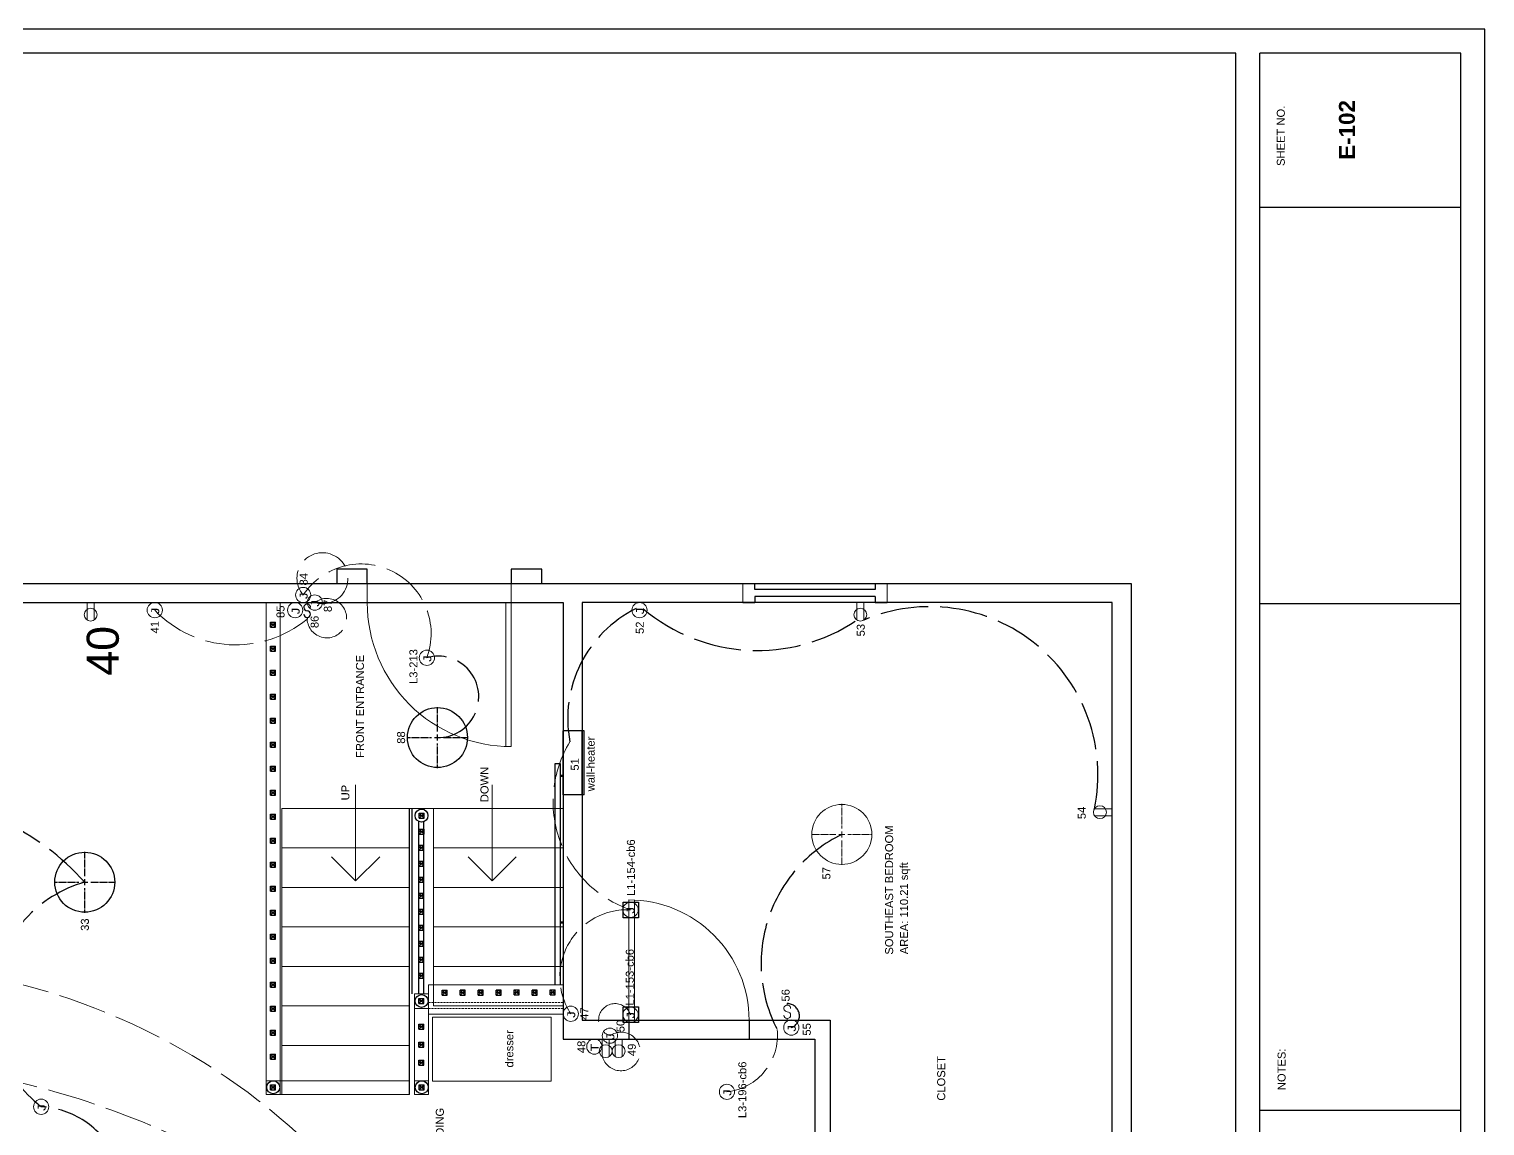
# Model space of a CAD drawing. Header units: inches. Extents: x -601 to 0, y 0 to 495.
# Drawn here: x -363.8 to 0, y 221 to 495.1 of the extents above; entities that cross this region are included whole.
import ezdxf

# ---------------------------------------------------------------- set-up
doc = ezdxf.new("R2010")
doc.units = ezdxf.units.IN
doc.header["$MEASUREMENT"] = 0
for name, pattern in [('ACAD_ISO02W100', [15, 12, -3]), ('CENTER2', [1.125, 0.75, -0.125, 0.125, -0.125]), ('DASHED', [0.75, 0.5, -0.25])]:
    doc.linetypes.add(name, pattern=pattern)
doc.layers.get('0').update_dxf_attribs({"color": 1, "lineweight": 9})
for name, color, linetype, lineweight in [('00-page-edge', 7, 'Continuous', 9), ('A201-Floorplan-2nd-floor', 7, 'Continuous', 9), ('A201-Text', 7, 'Continuous', 9), ('E201-Electrical-2nd-floor', 7, 'Continuous', 9)]:
    doc.layers.add(name, color=color, linetype=linetype, lineweight=lineweight)
doc.layers.add('Title Block', color=7, linetype='Continuous')
doc.layers.add('Title Block Text', color=7, linetype='Continuous')
doc.styles.add('Large', font='Arial Bold.ttf', dxfattribs={"height": 4})
doc.styles.add('Reg', font='Courier New.ttf', dxfattribs={"height": 1})
doc.styles.get("Standard").update_dxf_attribs({"font": 'Arial.ttf', "height": 2})

# ---------------------------------------------------------------- blocks, each defined once
blk = doc.blocks.new('L2-SE-bedroom-window')
at = {"lineweight": 30}
blk.add_line((0, -33.125), (0, -36.125), dxfattribs=at)
at = {"layer": 'A201-Floorplan-2nd-floor'}
for p, q in [((4.75, 0), (0, 0)), ((0, -36.125), (4.75, -36.125))]:
    blk.add_line(p, q, dxfattribs=at)
at = {"layer": 'A201-Floorplan-2nd-floor', "lineweight": 30}
for p, q in [((0, 0), (0, -3)), ((4.75, 0), (4.75, -3)), ((1.5, -3), (0, -3)), ((1.5, -33.125), (1.5, -3)), ((3.25, -3), (4.75, -3)), ((3.25, -33.125), (3.25, -3)), ((1.5, -33.125), (0, -33.125)), ((4.75, -33.125), (3.25, -33.125)), ((4.75, -33.125), (4.75, -36.125))]:
    blk.add_line(p, q, dxfattribs=at)
blk = doc.blocks.new('L2-SE-bedroom')
at = {"layer": 'A201-Floorplan-2nd-floor'}
for p, q in [((30, 0), (0, 0)), ((0, 0), (0, -1.38)), ((0, -1.38), (29.97, -1.38))]:
    blk.add_line(p, q, dxfattribs=at)
blk.add_arc((0, 0), 30, 270, 0, dxfattribs=at)
blk = doc.blocks.new('L2-wall-heater-51')
at = {"layer": 'E201-Electrical-2nd-floor', "lineweight": 30}
for p, q in [((0, -0.5, -12.5), (0, 4.75, -12.5)), ((0, 4.75, -12.5), (16, 4.75, -12.5)), ((16, -0.5, -12.5), (16, 4.75, -12.5)), ((0, 0, -12.5), (16, 0, -12.5)), ((0, -0.5, -12.5), (16, -0.5, -12.5))]:
    blk.add_line(p, q, dxfattribs=at)
blk = doc.blocks.new('L2-duplex-53')
at = {"layer": 'E201-Electrical-2nd-floor'}
for p, q in [((0, 1.73, -16.62), (-4.39, 1.73, -16.62)), ((0, 0, -16.62), (-4.38, 0, -16.62))]:
    blk.add_line(p, q, dxfattribs=at)
blk.add_circle((-3.03, 0.87, -16.62), 1.61, dxfattribs=at)
blk = doc.blocks.new('L2-duplex-54')
at = {"layer": 'E201-Electrical-2nd-floor'}
for p, q in [((-1.73, 0, -16.62), (-1.73, 4.38, -16.62)), ((0, 0, -16.62), (0, 4.39, -16.62))]:
    blk.add_line(p, q, dxfattribs=at)
blk.add_circle((-0.86, 3.03, -16.62), 1.61, dxfattribs=at)
blk = doc.blocks.new('L2-basic-switch-56')
at = {"layer": 'E201-Electrical-2nd-floor'}
for p, q in [((0.37, 0, -43.5), (0, 0, -43.5)), ((3.74, 0, -43.5), (4.11, 0, -43.5))]:
    blk.add_line(p, q, dxfattribs=at)
for centre, start, end in [((1.21, 0, -43.5), 90, 270), ((2.9, 0, -43.5), 270, 180), ((1.22, 0, -43.5), 270, 0)]:
    blk.add_arc(centre, 0.84, start, end, dxfattribs=at)
blk = doc.blocks.new('L2-ceiling-led-57')
blk.add_circle((0, 0, -91.5), 7.5)
at = {"layer": 'E201-Electrical-2nd-floor', "linetype": 'CENTER2'}
for p, q in [((0, 7.62, -91.5), (0, 1.5, -91.5)), ((-7.62, 0, -91.5), (-1.5, 0, -91.5)), ((1.5, 0, -91.5), (7.62, 0, -91.5)), ((0, -1.5, -91.5), (0, -7.62, -91.5))]:
    blk.add_line(p, q, dxfattribs=at)
at = {"layer": 'E201-Electrical-2nd-floor', "linetype": 'Continuous'}
for p, q in [((-0.75, 0, -91.5), (0.75, 0, -91.5)), ((0, 0.75, -91.5), (0, -0.75, -91.5))]:
    blk.add_line(p, q, dxfattribs=at)
at = {"layer": 'E201-Electrical-2nd-floor'}
blk.add_circle((0, 0, -91.5), 7.5, dxfattribs=at)
blk = doc.blocks.new('brick-facade-right-of-front-door')
at = {"lineweight": 30}
for p, q in [((3.625, 7.625), (0, 7.625)), ((0, 7.625), (0, 0)), ((3.625, 0), (3.625, 7.625)), ((0, 0), (3.625, 0))]:
    blk.add_line(p, q, dxfattribs=at)
blk = doc.blocks.new('brick-facade-left-of-front-door')
at = {"lineweight": 30}
for p, q in [((3.625, 0), (0, 0)), ((0, 0), (0, -7.625)), ((3.625, -7.625), (3.625, 0)), ((0, -7.625), (3.625, -7.625))]:
    blk.add_line(p, q, dxfattribs=at)
blk = doc.blocks.new('L2-duplex-40')
at = {"layer": 'E201-Electrical-2nd-floor'}
for p, q in [((0, 1.73, -15.88), (-4.39, 1.72, -15.88)), ((0, 0, -15.88), (-4.38, -0.01, -15.88))]:
    blk.add_line(p, q, dxfattribs=at)
blk.add_circle((-3.03, 0.87, -15.88), 1.61, dxfattribs=at)
blk = doc.blocks.new('*U133')
at = {"layer": 'E201-Electrical-2nd-floor', "color": 0, "linetype": 'CENTER2', "lineweight": -3, "transparency": 16777216}
for p, q in [((0, 1.5), (0, 7.62)), ((-7.62, 0), (-1.5, 0)), ((1.5, 0), (7.62, 0)), ((0, -7.62), (0, -1.5))]:
    blk.add_line(p, q, dxfattribs=at)
at = {"layer": 'E201-Electrical-2nd-floor', "color": 0, "linetype": 'Continuous', "lineweight": -3, "transparency": 16777216}
for p, q in [((-0.75, 0), (0.75, 0)), ((0, -0.75), (0, 0.75))]:
    blk.add_line(p, q, dxfattribs=at)
blk = doc.blocks.new('L2-ceiling-led-33')
at = {"layer": 'E201-Electrical-2nd-floor', "lineweight": -3}
blk.add_circle((0, 0, -93.62), 7.5, dxfattribs=at)
at = {"layer": 'E201-Electrical-2nd-floor', "linetype": 'CENTER2', "lineweight": -3, "rotation": 270}
blk.add_blockref('*U133', (0, 0, -93.62), dxfattribs=at)
blk = doc.blocks.new('L2-j-box')
at = {"layer": 'E201-Electrical-2nd-floor'}
blk.add_circle((0, 0), 1.9, dxfattribs=at)
at = {"layer": 'E201-Electrical-2nd-floor', "lineweight": 5, "style": 'Reg'}
blk.add_text('J', height=2, dxfattribs=at).set_placement((-1.25, -1.11))
blk = doc.blocks.new('L2-j-box-47')
at = {"layer": 'E201-Electrical-2nd-floor'}
blk.add_circle((0, -1.9, -46.62), 1.9, dxfattribs=at)
at = {"layer": 'E201-Electrical-2nd-floor', "lineweight": 5, "style": 'Reg'}
blk.add_text('J', height=2, dxfattribs=at).set_placement((-1.25, -3.01, -46.62))
blk = doc.blocks.new('L2-thermostat-48')
at = {"layer": 'E201-Electrical-2nd-floor'}
blk.add_circle((-1.9, 0, -59.62), 1.9, dxfattribs=at)
at = {"layer": 'E201-Electrical-2nd-floor', "lineweight": 5, "style": 'Reg'}
blk.add_text('T', height=2, dxfattribs=at).set_placement((-3.15, -1.11, -59.62))
blk = doc.blocks.new('L2-j-box-50')
at = {"layer": 'E201-Electrical-2nd-floor'}
blk.add_circle((-0.1, -1.9, -2), 1.9, dxfattribs=at)
at = {"layer": 'E201-Electrical-2nd-floor', "lineweight": 5, "style": 'Reg'}
blk.add_text('J', height=2, dxfattribs=at).set_placement((-1.35, -3.01, -2))
blk = doc.blocks.new('L2-two-duplex-49')
at = {"layer": 'E201-Electrical-2nd-floor'}
for p, q in [((0, 2.46, -15.62), (-4.39, 2.46, -15.62)), ((0, 0.73, -15.62), (-4.38, 0.73, -15.62)), ((0, -0.74, -15.62), (-4.39, -0.74, -15.62)), ((0, -2.47, -15.62), (-4.38, -2.47, -15.62))]:
    blk.add_line(p, q, dxfattribs=at)
for centre in [(-3.03, 1.6, -15.62), (-3.03, -1.6, -15.62)]:
    blk.add_circle(centre, 1.61, dxfattribs=at)
blk = doc.blocks.new('L2-j-box-52')
at = {"layer": 'E201-Electrical-2nd-floor'}
blk.add_circle((-1.9, 0, -27), 1.9, dxfattribs=at)
at = {"layer": 'E201-Electrical-2nd-floor', "lineweight": 5, "style": 'Reg'}
blk.add_text('J', height=2, dxfattribs=at).set_placement((-3.15, -1.11, -27))
blk = doc.blocks.new('L2-j-box-84')
at = {"layer": 'E201-Electrical-2nd-floor'}
blk.add_circle((1.9, 0, -147), 1.9, dxfattribs=at)
at = {"layer": 'E201-Electrical-2nd-floor', "lineweight": 5, "style": 'Reg'}
blk.add_text('J', height=2, dxfattribs=at).set_placement((0.65, -1.11, -147))
blk = doc.blocks.new('L2-j-box-85')
at = {"layer": 'E201-Electrical-2nd-floor'}
blk.add_circle((-1.9, 0, -70.12), 1.9, dxfattribs=at)
at = {"layer": 'E201-Electrical-2nd-floor', "lineweight": 5, "style": 'Reg'}
blk.add_text('J', height=2, dxfattribs=at).set_placement((-3.15, -1.11, -70.12))
blk = doc.blocks.new('L2-motion-switch-86')
at = {"layer": 'E201-Electrical-2nd-floor', "lineweight": -3}
for p, q in [((-3.74, 0, -64.62), (-4.11, 0, -64.62)), ((-0.37, 0, -64.62), (0, 0, -64.62))]:
    blk.add_line(p, q, dxfattribs=at)
for centre, start, end in [((-2.9, 0, -64.62), 90, 360), ((-1.22, 0, -64.62), 90, 180), ((-1.21, 0, -64.62), 270, 90)]:
    blk.add_arc(centre, 0.84, start, end, dxfattribs=at)
blk = doc.blocks.new('L2-j-box-87')
at = {"layer": 'E201-Electrical-2nd-floor'}
blk.add_circle((0, -1.9, -70.25), 1.9, dxfattribs=at)
at = {"layer": 'E201-Electrical-2nd-floor', "lineweight": 5, "style": 'Reg'}
blk.add_text('J', height=2, dxfattribs=at).set_placement((-1.25, -3.01, -70.25))
blk = doc.blocks.new('L2-front-door')
at = {"layer": 'A201-Floorplan-2nd-floor'}
for p, q in [((-36, 0), (0, 0)), ((-35.97, 1.38), (0, 1.38))]:
    blk.add_line(p, q, dxfattribs=at)
at = {"layer": 'A201-Floorplan-2nd-floor', "lineweight": 30}
blk.add_line((0, 1.38), (0, 0), dxfattribs=at)
at = {"layer": 'A201-Floorplan-2nd-floor'}
blk.add_arc((0, 0), 36, 90, 180, dxfattribs=at)
blk = doc.blocks.new('L2-banister-rail')
at = {"layer": 'A201-Floorplan-2nd-floor', "lineweight": -3}
for p, q in [((292.34, -354.55), (291.09, -355.8)), ((292.34, -355.8), (291.09, -354.55)), ((291.09, -354.55), (291.09, -355.8)), ((291.09, -354.55), (292.34, -354.55)), ((291.09, -355.8), (292.34, -355.8)), ((292.34, -354.55), (292.34, -355.8))]:
    blk.add_line(p, q, dxfattribs=at)
at = {"layer": 'A201-Floorplan-2nd-floor', "lineweight": 5}
blk.add_line((291.71, -355.8), (291.71, -354.55), dxfattribs=at)
blk = doc.blocks.new('L2-dresser-in-front-of-banister')
at = {"layer": 'A201-Floorplan-2nd-floor', "lineweight": 5}
for p, q in [((232.25, -357.98), (232.25, -387.6)), ((248.25, -357.98), (232.25, -357.98)), ((248.25, -387.6), (248.25, -357.98)), ((232.25, -387.6), (248.25, -387.6))]:
    blk.add_line(p, q, dxfattribs=at)
blk = doc.blocks.new('L2-SW-bannister-ball')
at = {"layer": 'A201-Floorplan-2nd-floor', "lineweight": -3}
blk.add_circle((231.61, -355.22), 1.62, dxfattribs=at)
at = {"color": 1, "lineweight": 5}
blk.add_blockref('L2-banister-rail', (-60.1, -0.01), dxfattribs=at)
blk = doc.blocks.new('L2-SE-bannister-ball')
at = {"layer": 'A201-Floorplan-2nd-floor', "lineweight": -3}
blk.add_circle((252.25, -355.22), 1.62, dxfattribs=at)
at = {"color": 1, "lineweight": 5}
blk.add_blockref('L2-banister-rail', (-39.46, 0), dxfattribs=at)
blk = doc.blocks.new('L1-pt-5-bannister-ball')
at = {"layer": 'A201-Floorplan-2nd-floor', "lineweight": -3}
blk.add_circle((298.59, -355.2), 1.61, dxfattribs=at)
at = {"color": 1, "lineweight": 5}
blk.add_blockref('L2-banister-rail', (6.88, -0.02), dxfattribs=at)
blk = doc.blocks.new('L2-south-stairway-5-steps')
at = {"layer": 'A201-Floorplan-2nd-floor', "lineweight": 5}
for p, q in [((-49.375, 0), (0, 0)), ((-49.375, 0), (-49.375, -32.40625)), ((-39.5, 0), (-39.5, -32.40625)), ((-29.625, 0), (-29.625, -32.40625)), ((-19.75, 0), (-19.75, -32.40625)), ((-9.875, 0), (-9.875, -32.40625)), ((0, 0), (0, -32.40625))]:
    blk.add_line(p, q, dxfattribs=at)
blk = doc.blocks.new('L2-south-stairway-handrail-to-L1')
at = {"layer": 'A201-Floorplan-2nd-floor', "lineweight": -3}
for p, q in [((-44.12, 1.25), (11.23, 1.25)), ((11.23, 0), (-44.12, 0)), ((-28.71, -0.75), (-28.71, 0)), ((-28.46, -0.75), (-28.46, 0)), ((8.09, 0), (8.09, -0.75)), ((8.34, 0), (8.34, -0.75)), ((11.23, 1.25), (11.23, 0))]:
    blk.add_line(p, q, dxfattribs=at)
blk = doc.blocks.new('L1-arrow')
at = {"lineweight": 5}
for p, q in [((188.32, -365.98), (182.32, -359.98)), ((182.32, -365.98), (164.32, -365.98)), ((182.32, -365.98), (188.32, -365.98)), ((188.32, -365.98), (182.32, -371.98))]:
    blk.add_line(p, q, dxfattribs=at)
blk = doc.blocks.new('L1-154')
at = {"layer": 'E201-Electrical-2nd-floor', "lineweight": 30}
for p, q in [((-1.98, -1.95, -95.88), (-1.98, 1.9, -95.88)), ((-1.98, 1.9, -95.88), (0, 1.9, -95.88)), ((0, 1.9, -95.88), (1.93, 1.9, -95.88)), ((1.93, 1.9, -95.88), (1.93, -1.95, -95.88)), ((1.93, -1.95, -95.88), (-1.98, -1.95, -95.88))]:
    blk.add_line(p, q, dxfattribs=at)
at = {"layer": 'E201-Electrical-2nd-floor'}
blk.add_circle((0, 0, -95.88), 1.9, dxfattribs=at)
at = {"layer": 'E201-Electrical-2nd-floor', "lineweight": 5, "style": 'Reg'}
blk.add_text('J', height=2, dxfattribs=at).set_placement((-1.16, -0.99, -95.88))
blk = doc.blocks.new('L1-153-cb6')
at = {"layer": 'E201-Electrical-2nd-floor', "lineweight": 30}
for p, q in [((-1.98, -1.95), (-1.98, 1.9)), ((-1.98, 1.9), (0, 1.9)), ((0, 1.9), (1.93, 1.9)), ((1.93, 1.9), (1.93, -1.95)), ((1.93, -1.95), (-1.98, -1.95))]:
    blk.add_line(p, q, dxfattribs=at)
at = {"layer": 'E201-Electrical-2nd-floor'}
blk.add_circle((0, 0), 1.9, dxfattribs=at)
at = {"layer": 'E201-Electrical-2nd-floor', "lineweight": 5, "style": 'Reg'}
blk.add_text('J', height=2, dxfattribs=at).set_placement((-1.16, -0.99))
blk = doc.blocks.new('*U401')
at = {"layer": 'E201-Electrical-2nd-floor', "color": 0, "linetype": 'CENTER2', "lineweight": -3, "transparency": 16777216}
for p, q in [((0, 1.5), (0, 7.62)), ((-7.62, 0), (-1.5, 0)), ((1.5, 0), (7.62, 0)), ((0, -7.62), (0, -1.5))]:
    blk.add_line(p, q, dxfattribs=at)
at = {"layer": 'E201-Electrical-2nd-floor', "color": 0, "linetype": 'Continuous', "lineweight": -3, "transparency": 16777216}
for p, q in [((-0.75, 0), (0.75, 0)), ((0, -0.75), (0, 0.75))]:
    blk.add_line(p, q, dxfattribs=at)
blk = doc.blocks.new('L2-pendant-light-88')
at = {"layer": 'E201-Electrical-2nd-floor', "lineweight": -3}
blk.add_circle((0, 0, -85.88), 7.5, dxfattribs=at)
at = {"layer": 'E201-Electrical-2nd-floor', "linetype": 'CENTER2', "lineweight": -3, "rotation": 270}
blk.add_blockref('*U401', (0, 0, -85.88), dxfattribs=at)
blk = doc.blocks.new('L3-212')
at = {"layer": 'E201-Electrical-2nd-floor'}
blk.add_circle((0, 0), 1.9, dxfattribs=at)
at = {"layer": 'E201-Electrical-2nd-floor', "lineweight": 5, "style": 'Reg'}
blk.add_text('J', height=2, dxfattribs=at).set_placement((-1.25, -1.11))
blk = doc.blocks.new('L3-209')
at = {"layer": 'E201-Electrical-2nd-floor'}
blk.add_circle((0, 0), 1.9, dxfattribs=at)
at = {"layer": 'E201-Electrical-2nd-floor', "lineweight": 5, "style": 'Reg'}
blk.add_text('J', height=2, dxfattribs=at).set_placement((-1.25, -1.11))
blk = doc.blocks.new('L3-196')
at = {"layer": 'E201-Electrical-2nd-floor'}
blk.add_circle((0, 0), 1.9, dxfattribs=at)
at = {"layer": 'E201-Electrical-2nd-floor', "lineweight": 5, "style": 'Reg'}
blk.add_text('J', height=2, dxfattribs=at).set_placement((-1.25, -1.11))

msp = doc.modelspace()

# ---------------------------------------------------------------- linework, layer by layer
at = {"layer": '00-page-edge', "lineweight": -3}
for p, q in [((0, 495.14), (-600.53, 495.14)), ((0, 0), (0, 495.14)), ((-62.27, 489.14), (-594.53, 489.14)), ((-62.27, 6), (-62.27, 489.14))]:
    msp.add_line(p, q, dxfattribs=at)
at = {"layer": 'A201-Floorplan-2nd-floor', "lineweight": -3}
for p, q in [((-530.23, 356.57), (-88.42, 356.57)), ((-88.42, 356.57), (-88.42, 35.27)), ((-268.72, 228.88), (-268.72, 300.38)), ((-268.1, 254), (-268.1, 300.38)), ((-266.37, 254), (-266.37, 297.12)), ((-265.12, 254), (-265.12, 297.11)), ((-213.88, 247.5), (-213.88, 242.75)), ((-183.88, 247.5), (-183.88, 242.75))]:
    msp.add_line(p, q, dxfattribs=at)
at = {"layer": 'A201-Floorplan-2nd-floor', "lineweight": 5}
for p, q in [((-279.28, 351.82), (-279.28, 356.57)), ((-243.28, 351.82), (-243.28, 356.57)), ((-304.57, 351.82), (-304.57, 228.88)), ((-301.07, 351.82), (-301.07, 228.88)), ((-300.66, 300.38), (-300.66, 228.88)), ((-268.72, 300.38), (-300.66, 300.38)), ((-230.32, 300.38), (-268.72, 300.38)), ((-268.72, 290.5), (-300.66, 290.5)), ((-268.72, 280.63), (-300.66, 280.63)), ((-268.72, 270.75), (-300.66, 270.75)), ((-268.72, 260.88), (-300.66, 260.88)), ((-230.32, 256.25), (-263.94, 256.25)), ((-263.94, 228.88), (-263.94, 256.25)), ((-230.32, 249), (-230.32, 256.25)), ((-267.44, 228.88), (-267.44, 254)), ((-267.44, 254), (-263.94, 254)), ((-268.72, 251), (-300.66, 251)), ((-263.94, 250.36), (-267.44, 250.36)), ((-230.32, 249), (-263.94, 249)), ((-268.72, 241.13), (-300.66, 241.13)), ((-268.72, 232.32), (-304.57, 232.32)), ((-267.44, 232.32), (-263.94, 232.32)), ((-304.57, 228.88), (-268.72, 228.88)), ((-267.44, 228.88), (-263.94, 228.88))]:
    msp.add_line(p, q, dxfattribs=at)
at = {"layer": 'A201-Floorplan-2nd-floor', "linetype": 'DASHED', "lineweight": 5}
for p, q in [((-263.94, 251.86), (-230.32, 251.86)), ((-263.94, 250.36), (-230.32, 250.36))]:
    msp.add_line(p, q, dxfattribs=at)
at = {"layer": 'A201-Floorplan-2nd-floor', "lineweight": -3}
for points in [[(-399.13, 173.94), (-399.13, 40.03), (-525.51, 39.94), (-525.51, 351.82), (-230.32, 351.82), (-230.32, 242.75), (-167.47, 242.75), (-167.47, 218.25), (-181.02, 218.25), (-181.02, 152.5), (-216.36, 152.5), (-216.36, 173.94), (-399.14, 173.94)], [(-254.82, 254.97), (-256.07, 254.97)], [(-250.32, 254.97), (-251.57, 254.97)], [(-245.82, 254.97), (-247.07, 254.97)], [(-241.32, 254.97), (-242.56, 254.97)], [(-236.82, 254.97), (-238.07, 254.97)]]:
    msp.add_lwpolyline(points, dxfattribs=at)
msp.add_lwpolyline([(-163.6, 247.5), (-163.6, 218.25), (-93.17, 218.25), (-93.17, 351.82), (-225.57, 351.82), (-225.57, 247.5)], close=True, dxfattribs=at)
at = {"layer": 'E201-Electrical-2nd-floor'}
msp.add_circle((-173.32, 245.61), 1.9, dxfattribs=at)
at = {"layer": 'E201-Electrical-2nd-floor', "linetype": 'ACAD_ISO02W100', "lineweight": 5}
for centre, radius, start, end in [((-290.48, 357.9), 6.38, 252.5281, 221.0317), ((-280.78, 344.01), 17.46, 339.9444, 146.2281), ((-312.15, 369.17), 27.92, 223.5718, 309.7674), ((-289.37, 347.93), 4.93, 182.6, 127.8808), ((-204.28, 302.09), 28.57, 148.5392, 251.2176), ((-214.36, 258.26), 16.8, 86.9786, 213.1877), ((-406.29, 98.5), 163, 348.7833, 136.9245), ((-217.36, 247.49), 4.11, 18.8836, 251.8039), ((-215.89, 239.63), 4.82, 195.2058, 124.8998), ((-190.92, 243.63), 14.15, 276.1907, 6.1902), ((-416.79, 23.03), 214.94, 47.1939, 119.656)]:
    msp.add_arc(centre, radius, start, end, dxfattribs=at)
at = {"layer": 'E201-Electrical-2nd-floor', "linetype": 'ACAD_ISO02W100', "lineweight": -3}
for centre, radius, start, end in [((-198.38, 322.76), 30.81, 116.3768, 190.7699), ((-181.73, 384.24), 44.39, 229.7467, 303.9743), ((-138.71, 308.78), 42.02, 348.3368, 113.0887), ((-261.58, 328.26), 10.17, 269.1232, 105.9945), ((-397.29, 239.61), 63.55, 41.7589, 134.5372), ((-145.02, 261.63), 35.85, 115.9206, 207.3703), ((-341.05, 251.11), 32.07, 105.9938, 232.0727), ((-174.39, 248.52), 3.1, 290.2142, 88.6737), ((-361.98, 203.93), 21.92, 325.6438, 86.8098)]:
    msp.add_arc(centre, radius, start, end, dxfattribs=at)
at = {"layer": 'Title Block'}
for p, q in [((-56.27, 6), (-56.27, 489.14)), ((-6, 489.14), (-56.27, 489.14)), ((-6, 450.52), (-56.27, 450.52)), ((-6, 351.49), (-56.27, 351.49)), ((-56.27, 224.99), (-6, 224.99))]:
    msp.add_line(p, q, dxfattribs=at)
at = {"layer": 'Title Block', "lineweight": -3}
msp.add_line((-6, 6), (-6, 489.14), dxfattribs=at)

# ---------------------------------------------------------------- block references
at = {"lineweight": 5, "rotation": 89.99999999999999}
for name, p in [('L2-front-door', (-243.28, 351.82)), ('L2-south-stairway-handrail-to-L1', (-231.07, 300.38)), ('L1-pt-5-bannister-ball', (-620.92, 0)), ('L2-south-stairway-5-steps', (-262.72, 300.38)), ('L2-SE-bannister-ball', (-620.92, 0)), ('L2-dresser-in-front-of-banister', (-620.92, 0)), ('L2-SW-bannister-ball', (-658, -0.92)), ('L2-SW-bannister-ball', (-620.87, -0.92))]:
    msp.add_blockref(name, p, dxfattribs=at)
at = {"color": 1, "lineweight": 5, "rotation": 89.99999999999999}
for p in [(-657.99, 54.6), (-657.99, 48.6), (-657.99, 42.6), (-657.99, 36.6), (-657.99, 30.6), (-657.99, 24.6), (-657.99, 18.6), (-657.99, 12.6), (-657.99, 6.6), (-620.9, 2.88), (-657.99, 0.6), (-620.92, -1.12), (-657.99, -5.4), (-620.92, -5.12), (-657.99, -11.4), (-620.92, -9.12), (-620.92, -13.12), (-657.99, -17.4), (-620.92, -17.12), (-620.92, -21.12), (-657.99, -23.4), (-620.92, -25.12), (-657.99, -29.4), (-620.92, -29.12), (-620.92, -33.12), (-657.99, -35.4), (-615.12, -37.37), (-610.62, -37.37), (-606.12, -37.37), (-601.62, -37.37), (-597.12, -37.33), (-592.62, -37.37), (-588.12, -37.33), (-657.99, -41.4), (-657.99, -47.4), (-620.92, -45.85), (-620.92, -50.35), (-657.99, -53.4), (-620.92, -54.85)]:
    msp.add_blockref('L2-banister-rail', p, dxfattribs=at)
at = {"lineweight": -3, "rotation": 89.99999999999999}
msp.add_blockref('L2-SE-bedroom', (-213.88, 247.5), dxfattribs=at)
at = {"layer": 'A201-Floorplan-2nd-floor', "lineweight": -3, "rotation": 89.99999999999999}
for name, p in [('brick-facade-right-of-front-door', (-279.28, 356.57)), ('brick-facade-left-of-front-door', (-243.28, 356.57)), ('L2-SE-bedroom-window', (-185.46, 351.82))]:
    msp.add_blockref(name, p, dxfattribs=at)
at = {"layer": 'A201-Floorplan-2nd-floor', "lineweight": 5}
for name, p, rotation in [('L2-j-box', (-332.38, 349.92), 89.99999999999999), ('L1-arrow', (83.8, 470.59), 270), ('L1-arrow', (117.95, 470.59), 270)]:
    msp.add_blockref(name, p, dxfattribs=dict(at, rotation=rotation))
at = {"layer": 'E201-Electrical-2nd-floor', "lineweight": 5, "rotation": 89.99999999999999}
for name, p in [('L2-j-box-84', (-295.29, 351.82, 147)), ('L2-j-box-87', (-294.29, 351.82, 70.25)), ('L2-j-box-85', (-297.29, 351.82, 70.12)), ('L2-motion-switch-86', (-294.29, 351.82, 64.62)), ('L2-j-box-52', (-211.24, 351.82, 27)), ('L3-212', (-264.38, 338.03)), ('L2-pendant-light-88', (-261.74, 318.08, 85.88)), ('L2-ceiling-led-33', (-349.88, 281.94, 93.62)), ('L1-154', (-213.47, 275.04, 95.88)), ('L2-j-box-47', (-230.32, 249.06, 46.62)), ('L1-153-cb6', (-213.47, 248.82)), ('L2-j-box-50', (-220.54, 243.68, 2)), ('L2-thermostat-48', (-222.54, 242.75, 59.62)), ('L2-two-duplex-49', (-218.08, 242.75, 15.62)), ('L3-196', (-189.4, 229.56)), ('L3-209', (-360.76, 225.82))]:
    msp.add_blockref(name, p, dxfattribs=at)
at = {"layer": 'E201-Electrical-2nd-floor', "lineweight": -3, "rotation": 89.99999999999999}
for name, p in [('L2-duplex-40', (-347.54, 351.82, 15.88)), ('L2-duplex-53', (-155.19, 351.82, 16.62)), ('L2-wall-heater-51', (-225.57, 303.75, 12.5)), ('L2-ceiling-led-57', (-160.69, 293.88, 91.5)), ('L2-duplex-54', (-93.17, 300.29, 16.62)), ('L2-basic-switch-56', (-174.32, 247.5, 43.5))]:
    msp.add_blockref(name, p, dxfattribs=at)

# ---------------------------------------------------------------- texts
at = {"layer": 'A201-Floorplan-2nd-floor', "lineweight": 5}
for s, p in [('DOWN', (-248.99, 301.93)), ('UP', (-283.75, 302.39)), ('dresser', (-242.79, 235.64))]:
    msp.add_text(s, height=2, rotation=90, dxfattribs=at).set_placement(p)
at = {"layer": 'A201-Text', "lineweight": 5}
for s, p in [('FRONT ENTRANCE', (-280.1, 313)), ('SOUTHEAST BEDROOM', (-147.87, 263.84)), ('AREA: 110.21 sqft', (-144.15, 263.94)), ('CLOSET', (-134.86, 227.33)), ('UPPER LANDING', (-260.15, 202.73))]:
    msp.add_text(s, height=2, rotation=90, dxfattribs=at).set_placement(p)
at = {"layer": 'E201-Electrical-2nd-floor', "lineweight": 5}
for s, p in [('84', (-294.19, 356.1)), ('85', (-299.96, 347.97)), ('87', (-288.14, 349.45)), ('41', (-331.37, 344.11)), ('86', (-291.44, 345.44)), ('52', (-210.18, 343.98)), ('53', (-154.96, 343.37)), ('L3-213', (-266.75, 331.48)), ('88', (-269.83, 316.54)), ('wall-heater', (-222.46, 304.66)), ('51', (-226.43, 309.83)), ('54', (-99.75, 297.69)), ('L1-154-cb6', (-212.4, 278.52)), ('57', (-163.55, 282.61)), ('33', (-348.85, 269.78)), ('L1-153-cb6', (-212.68, 251.12)), ('56', (-173.74, 252.11)), ('47', (-224.07, 247.52)), ('50', (-214.99, 244.45)), ('55', (-168.45, 243.6)), ('48', (-224.78, 239.23)), ('49', (-212.17, 238.48)), ('L3-196-cb6', (-184.55, 222.98))]:
    msp.add_text(s, height=2, rotation=90, dxfattribs=at).set_placement(p)
at = {"layer": 'E201-Electrical-2nd-floor', "lineweight": 5, "style": 'Reg'}
msp.add_text('J', height=2, rotation=90, dxfattribs=at).set_placement((-172.2, 244.36))
at = {"layer": 'E201-Electrical-2nd-floor', "lineweight": -3, "insert": (-349.38, 345.97), "char_height": 8, "attachment_point": 3, "rotation": 90}
msp.add_mtext('40', dxfattribs=at)
at = {"layer": 'Title Block Text', "style": 'Large'}
msp.add_text('E-102', height=4, rotation=90, dxfattribs=at).set_placement((-32.47, 462.49))
at = {"layer": 'Title Block Text'}
for s, p in [('SHEET NO.', (-50, 460.94)), ('NOTES:', (-49.8, 229.97))]:
    msp.add_text(s, height=2, rotation=90, dxfattribs=at).set_placement(p)

doc.saveas('drawing.dxf')
